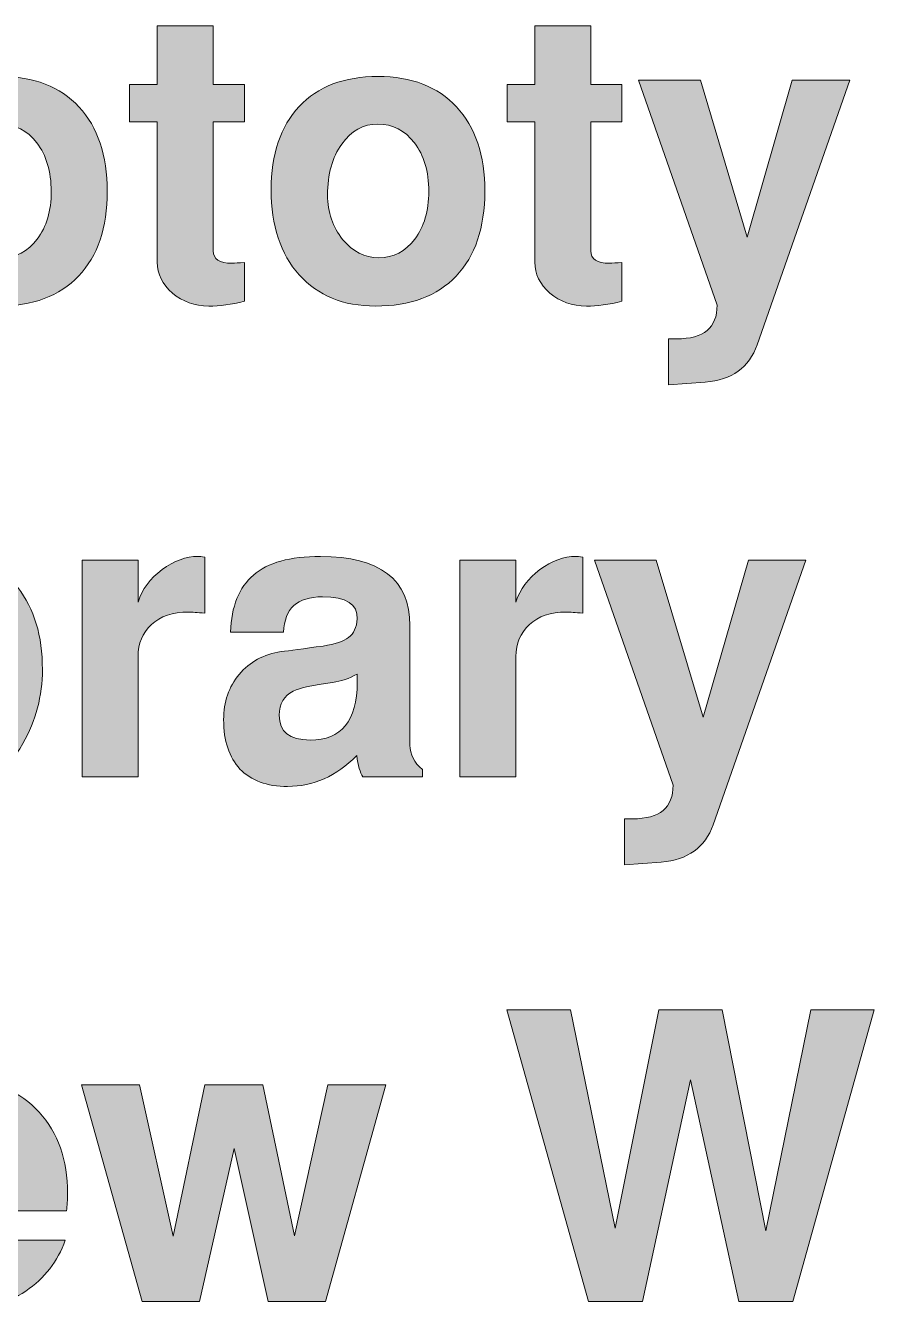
# Model space of a CAD drawing. Header units: inches. Extents: x 0.85 to 9.83, y -3.82 to -0.79.
# Drawn here: x 8.6791 to 8.9444, y -3.2743 to -2.8728 of the extents above; entities that cross this region are included whole.
import ezdxf

# ---------------------------------------------------------------- set-up
doc = ezdxf.new("R2010")
doc.units = ezdxf.units.IN
doc.header["$MEASUREMENT"] = 0
doc.layers.add('Layer 1', color=7, linetype='Continuous')

# ---------------------------------------------------------------- blocks, each defined once
blk = doc.blocks.new('block 60')
at = {"layer": 'Layer 1', "true_color": 0xed1f24}
h = blk.add_hatch(color=240, dxfattribs=at)
h.dxf.hatch_style = 2
edge = h.paths.add_edge_path()
edge.add_spline(control_points=[(8.74749, -2.95894), (8.7434, -2.95993), (8.73969, -2.96044), (8.73636, -2.96044), (8.73195, -2.96044), (8.72816, -2.95908), (8.72499, -2.95637), (8.72182, -2.95367), (8.72024, -2.95043), (8.72024, -2.94668), (8.72024, -2.94668), (8.72024, -2.90281), (8.72024, -2.90281), (8.72024, -2.90281), (8.71161, -2.90281), (8.71161, -2.90281), (8.71161, -2.90281), (8.71161, -2.89119), (8.71161, -2.89119), (8.71161, -2.89119), (8.72024, -2.89119), (8.72024, -2.89119), (8.72024, -2.89119), (8.72024, -2.87281), (8.72024, -2.87281), (8.72024, -2.87281), (8.73774, -2.87281), (8.73774, -2.87281), (8.73774, -2.87281), (8.73774, -2.89119), (8.73774, -2.89119), (8.73774, -2.89119), (8.74749, -2.89119), (8.74749, -2.89119), (8.74749, -2.89119), (8.74749, -2.90281), (8.74749, -2.90281), (8.74749, -2.90281), (8.73774, -2.90281), (8.73774, -2.90281), (8.73774, -2.90281), (8.73774, -2.94318), (8.73774, -2.94318), (8.73774, -2.94577), (8.73969, -2.94706), (8.74361, -2.94706), (8.74453, -2.94698), (8.74582, -2.94689), (8.74749, -2.94681), (8.74749, -2.94681), (8.74749, -2.95894), (8.74749, -2.95894)], knot_values=[0, 0, 0, 0, 1, 1, 1, 2, 2, 2, 3, 3, 3, 4, 4, 4, 5, 5, 5, 6, 6, 6, 7, 7, 7, 8, 8, 8, 9, 9, 9, 10, 10, 10, 11, 11, 11, 12, 12, 12, 13, 13, 13, 14, 14, 14, 15, 15, 15, 16, 16, 16, 17, 17, 17, 17], degree=3, periodic=1)
h = blk.add_hatch(color=240, dxfattribs=at)
h.dxf.hatch_style = 2
edge = h.paths.add_edge_path()
edge.add_spline(control_points=[(8.86549, -2.95894), (8.8614, -2.95993), (8.85769, -2.96044), (8.85436, -2.96044), (8.84995, -2.96044), (8.84616, -2.95908), (8.84299, -2.95637), (8.83982, -2.95367), (8.83824, -2.95043), (8.83824, -2.94668), (8.83824, -2.94668), (8.83824, -2.90281), (8.83824, -2.90281), (8.83824, -2.90281), (8.82961, -2.90281), (8.82961, -2.90281), (8.82961, -2.90281), (8.82961, -2.89119), (8.82961, -2.89119), (8.82961, -2.89119), (8.83824, -2.89119), (8.83824, -2.89119), (8.83824, -2.89119), (8.83824, -2.87281), (8.83824, -2.87281), (8.83824, -2.87281), (8.85574, -2.87281), (8.85574, -2.87281), (8.85574, -2.87281), (8.85574, -2.89119), (8.85574, -2.89119), (8.85574, -2.89119), (8.86549, -2.89119), (8.86549, -2.89119), (8.86549, -2.89119), (8.86549, -2.90281), (8.86549, -2.90281), (8.86549, -2.90281), (8.85574, -2.90281), (8.85574, -2.90281), (8.85574, -2.90281), (8.85574, -2.94318), (8.85574, -2.94318), (8.85574, -2.94577), (8.85769, -2.94706), (8.86161, -2.94706), (8.86253, -2.94698), (8.86382, -2.94689), (8.86549, -2.94681), (8.86549, -2.94681), (8.86549, -2.95894), (8.86549, -2.95894)], knot_values=[0, 0, 0, 0, 1, 1, 1, 2, 2, 2, 3, 3, 3, 4, 4, 4, 5, 5, 5, 6, 6, 6, 7, 7, 7, 8, 8, 8, 9, 9, 9, 10, 10, 10, 11, 11, 11, 12, 12, 12, 13, 13, 13, 14, 14, 14, 15, 15, 15, 16, 16, 16, 17, 17, 17, 17], degree=3, periodic=1)
h = blk.add_hatch(color=240, dxfattribs=at)
h.dxf.hatch_style = 2
edge = h.paths.add_edge_path()
edge.add_spline(control_points=[(8.70461, -2.92456), (8.70461, -2.93598), (8.70163, -2.94481), (8.69567, -2.95106), (8.68971, -2.95731), (8.68132, -2.96044), (8.67048, -2.96044), (8.66039, -2.96044), (8.65244, -2.95719), (8.64661, -2.95068), (8.64077, -2.94419), (8.63786, -2.93531), (8.63786, -2.92406), (8.63786, -2.91298), (8.64077, -2.90431), (8.64661, -2.89806), (8.65244, -2.89181), (8.66064, -2.88869), (8.67123, -2.88869), (8.68173, -2.88869), (8.68992, -2.89185), (8.69579, -2.89819), (8.70167, -2.90452), (8.70461, -2.91331), (8.70461, -2.92456)], knot_values=[0, 0, 0, 0, 1, 1, 1, 2, 2, 2, 3, 3, 3, 4, 4, 4, 5, 5, 5, 6, 6, 6, 7, 7, 7, 8, 8, 8, 8], degree=3, periodic=1)
edge = h.paths.add_edge_path()
edge.add_spline(control_points=[(8.68711, -2.92462), (8.68711, -2.91839), (8.68561, -2.91332), (8.6826, -2.90942), (8.67961, -2.90551), (8.67582, -2.90356), (8.67123, -2.90356), (8.66665, -2.90356), (8.66288, -2.90564), (8.65992, -2.90979), (8.65696, -2.91395), (8.65548, -2.91926), (8.65548, -2.92574), (8.65548, -2.93115), (8.65704, -2.93576), (8.66017, -2.93958), (8.6633, -2.9434), (8.66706, -2.94531), (8.67148, -2.94531), (8.67607, -2.94531), (8.67982, -2.94338), (8.68273, -2.93951), (8.68565, -2.93566), (8.68711, -2.93069), (8.68711, -2.92462)], knot_values=[0, 0, 0, 0, 1, 1, 1, 2, 2, 2, 3, 3, 3, 4, 4, 4, 5, 5, 5, 6, 6, 6, 7, 7, 7, 8, 8, 8, 8], degree=3, periodic=1)
h = blk.add_hatch(color=240, dxfattribs=at)
h.dxf.hatch_style = 2
edge = h.paths.add_edge_path()
edge.add_spline(control_points=[(8.82262, -2.92456), (8.82262, -2.93598), (8.81963, -2.94481), (8.81368, -2.95106), (8.80772, -2.95731), (8.79932, -2.96044), (8.78849, -2.96044), (8.7784, -2.96044), (8.77045, -2.95719), (8.76461, -2.95068), (8.75878, -2.94419), (8.75587, -2.93531), (8.75587, -2.92406), (8.75587, -2.91298), (8.75878, -2.90431), (8.76461, -2.89806), (8.77045, -2.89181), (8.77865, -2.88869), (8.78924, -2.88869), (8.79974, -2.88869), (8.80793, -2.89185), (8.8138, -2.89819), (8.81968, -2.90452), (8.82262, -2.91331), (8.82262, -2.92456)], knot_values=[0, 0, 0, 0, 1, 1, 1, 2, 2, 2, 3, 3, 3, 4, 4, 4, 5, 5, 5, 6, 6, 6, 7, 7, 7, 8, 8, 8, 8], degree=3, periodic=1)
edge = h.paths.add_edge_path()
edge.add_spline(control_points=[(8.80511, -2.92462), (8.80511, -2.91839), (8.80362, -2.91332), (8.80061, -2.90942), (8.79761, -2.90551), (8.79382, -2.90356), (8.78924, -2.90356), (8.78465, -2.90356), (8.78088, -2.90564), (8.77793, -2.90979), (8.77497, -2.91395), (8.77349, -2.91926), (8.77349, -2.92574), (8.77349, -2.93115), (8.77505, -2.93576), (8.77818, -2.93958), (8.7813, -2.9434), (8.78507, -2.94531), (8.78949, -2.94531), (8.79407, -2.94531), (8.79782, -2.94338), (8.80074, -2.93951), (8.80366, -2.93566), (8.80511, -2.93069), (8.80511, -2.92462)], knot_values=[0, 0, 0, 0, 1, 1, 1, 2, 2, 2, 3, 3, 3, 4, 4, 4, 5, 5, 5, 6, 6, 6, 7, 7, 7, 8, 8, 8, 8], degree=3, periodic=1)
h = blk.add_hatch(color=240, dxfattribs=at)
h.dxf.hatch_style = 2
edge = h.paths.add_edge_path()
edge.add_spline(control_points=[(8.93674, -2.88981), (8.93674, -2.88981), (8.90774, -2.97256), (8.90774, -2.97256), (8.90524, -2.97964), (8.89982, -2.98352), (8.89149, -2.98419), (8.89149, -2.98419), (8.87999, -2.98506), (8.87999, -2.98506), (8.87999, -2.98506), (8.87999, -2.97068), (8.87999, -2.97068), (8.87999, -2.97068), (8.88262, -2.97068), (8.88262, -2.97068), (8.89103, -2.97068), (8.89524, -2.96718), (8.89524, -2.96018), (8.89524, -2.96018), (8.87061, -2.88981), (8.87061, -2.88981), (8.87061, -2.88981), (8.88999, -2.88981), (8.88999, -2.88981), (8.88999, -2.88981), (8.90462, -2.93894), (8.90462, -2.93894), (8.90462, -2.93894), (8.91874, -2.88981), (8.91874, -2.88981), (8.91874, -2.88981), (8.93674, -2.88981), (8.93674, -2.88981)], knot_values=[0, 0, 0, 0, 1, 1, 1, 2, 2, 2, 3, 3, 3, 4, 4, 4, 5, 5, 5, 6, 6, 6, 7, 7, 7, 8, 8, 8, 9, 9, 9, 10, 10, 10, 11, 11, 11, 11], degree=3, periodic=1)
h = blk.add_hatch(color=240, dxfattribs=at)
h.dxf.hatch_style = 2
edge = h.paths.add_edge_path()
edge.add_spline(control_points=[(8.68436, -3.07406), (8.68436, -3.08223), (8.68231, -3.08993), (8.67824, -3.09718), (8.67323, -3.10602), (8.66673, -3.11043), (8.65873, -3.11043), (8.65356, -3.11043), (8.64931, -3.10968), (8.64598, -3.10818), (8.64307, -3.10676), (8.64019, -3.10439), (8.63736, -3.10106), (8.63736, -3.10106), (8.63736, -3.10756), (8.63736, -3.10756), (8.63736, -3.10756), (8.61986, -3.10756), (8.61986, -3.10756), (8.61986, -3.10756), (8.61986, -3.01643), (8.61986, -3.01643), (8.61986, -3.01643), (8.63736, -3.01643), (8.63736, -3.01643), (8.63736, -3.01643), (8.63736, -3.04881), (8.63736, -3.04881), (8.6406, -3.04206), (8.64678, -3.03868), (8.65586, -3.03868), (8.66461, -3.03868), (8.67154, -3.04193), (8.67667, -3.04843), (8.6818, -3.05493), (8.68436, -3.06348), (8.68436, -3.07406)], knot_values=[0, 0, 0, 0, 1, 1, 1, 2, 2, 2, 3, 3, 3, 4, 4, 4, 5, 5, 5, 6, 6, 6, 7, 7, 7, 8, 8, 8, 9, 9, 9, 10, 10, 10, 11, 11, 11, 12, 12, 12, 12], degree=3, periodic=1)
edge = h.paths.add_edge_path()
edge.add_spline(control_points=[(8.66648, -3.07506), (8.66648, -3.06864), (8.66511, -3.0635), (8.66237, -3.05962), (8.65963, -3.05575), (8.65603, -3.05381), (8.65154, -3.05381), (8.64764, -3.05381), (8.64431, -3.05579), (8.64153, -3.05975), (8.63875, -3.06371), (8.63736, -3.06868), (8.63736, -3.07468), (8.63736, -3.08085), (8.63873, -3.08589), (8.64147, -3.08981), (8.64421, -3.09372), (8.64777, -3.09568), (8.65217, -3.09568), (8.6564, -3.09568), (8.65984, -3.09374), (8.6625, -3.08987), (8.66515, -3.08599), (8.66648, -3.08105), (8.66648, -3.07506)], knot_values=[0, 0, 0, 0, 1, 1, 1, 2, 2, 2, 3, 3, 3, 4, 4, 4, 5, 5, 5, 6, 6, 6, 7, 7, 7, 8, 8, 8, 8], degree=3, periodic=1)
h = blk.add_hatch(color=240, dxfattribs=at)
h.dxf.hatch_style = 2
edge = h.paths.add_edge_path()
edge.add_spline(control_points=[(8.73511, -3.05643), (8.73278, -3.05618), (8.73107, -3.05606), (8.72999, -3.05606), (8.72507, -3.05606), (8.72122, -3.05737), (8.71842, -3.06), (8.71563, -3.06262), (8.71424, -3.06593), (8.71424, -3.06993), (8.71424, -3.06993), (8.71424, -3.10756), (8.71424, -3.10756), (8.71424, -3.10756), (8.69674, -3.10756), (8.69674, -3.10756), (8.69674, -3.10756), (8.69674, -3.03981), (8.69674, -3.03981), (8.69674, -3.03981), (8.71424, -3.03981), (8.71424, -3.03981), (8.71424, -3.03981), (8.71424, -3.05293), (8.71424, -3.05293), (8.71549, -3.04893), (8.71799, -3.04556), (8.72174, -3.04281), (8.72549, -3.04006), (8.72924, -3.03868), (8.73299, -3.03868), (8.73341, -3.03868), (8.73412, -3.03876), (8.73511, -3.03893), (8.73511, -3.03893), (8.73511, -3.05643), (8.73511, -3.05643)], knot_values=[0, 0, 0, 0, 1, 1, 1, 2, 2, 2, 3, 3, 3, 4, 4, 4, 5, 5, 5, 6, 6, 6, 7, 7, 7, 8, 8, 8, 9, 9, 9, 10, 10, 10, 11, 11, 11, 12, 12, 12, 12], degree=3, periodic=1)
h = blk.add_hatch(color=240, dxfattribs=at)
h.dxf.hatch_style = 2
edge = h.paths.add_edge_path()
edge.add_spline(control_points=[(8.80311, -3.10756), (8.80311, -3.10756), (8.78449, -3.10756), (8.78449, -3.10756), (8.78366, -3.10623), (8.78303, -3.10402), (8.78261, -3.10093), (8.7762, -3.10735), (8.76899, -3.11056), (8.76099, -3.11056), (8.75449, -3.11056), (8.74953, -3.10874), (8.74611, -3.10512), (8.7427, -3.10149), (8.74099, -3.09635), (8.74099, -3.08968), (8.74099, -3.08418), (8.74261, -3.07947), (8.74586, -3.07555), (8.74911, -3.07164), (8.75349, -3.06927), (8.75899, -3.06843), (8.76157, -3.0681), (8.76594, -3.06752), (8.77212, -3.06668), (8.77578, -3.0661), (8.77843, -3.06521), (8.78005, -3.06399), (8.78168, -3.06278), (8.78257, -3.06085), (8.78274, -3.05818), (8.78299, -3.0536), (8.77936, -3.05131), (8.77186, -3.05131), (8.76403, -3.05131), (8.75999, -3.05497), (8.75974, -3.06231), (8.75974, -3.06231), (8.74311, -3.06231), (8.74311, -3.06231), (8.74344, -3.05431), (8.74584, -3.04837), (8.7503, -3.04449), (8.75476, -3.04062), (8.76174, -3.03868), (8.77124, -3.03868), (8.7899, -3.03868), (8.79924, -3.04589), (8.79924, -3.06031), (8.79924, -3.06031), (8.79924, -3.09768), (8.79924, -3.09768), (8.79924, -3.1006), (8.80053, -3.10314), (8.80311, -3.10531), (8.80311, -3.10531), (8.80311, -3.10756), (8.80311, -3.10756)], knot_values=[0, 0, 0, 0, 1, 1, 1, 2, 2, 2, 3, 3, 3, 4, 4, 4, 5, 5, 5, 6, 6, 6, 7, 7, 7, 8, 8, 8, 9, 9, 9, 10, 10, 10, 11, 11, 11, 12, 12, 12, 13, 13, 13, 14, 14, 14, 15, 15, 15, 16, 16, 16, 17, 17, 17, 18, 18, 18, 19, 19, 19, 19], degree=3, periodic=1)
edge = h.paths.add_edge_path()
edge.add_spline(control_points=[(8.78274, -3.07806), (8.78274, -3.07806), (8.78274, -3.07543), (8.78274, -3.07543), (8.78023, -3.07685), (8.77767, -3.07772), (8.77507, -3.07806), (8.76896, -3.07881), (8.76486, -3.07973), (8.76276, -3.08081), (8.75983, -3.08223), (8.75836, -3.08472), (8.75836, -3.0883), (8.75836, -3.09348), (8.76159, -3.09606), (8.76804, -3.09606), (8.77784, -3.09606), (8.78274, -3.09006), (8.78274, -3.07806)], knot_values=[0, 0, 0, 0, 1, 1, 1, 2, 2, 2, 3, 3, 3, 4, 4, 4, 5, 5, 5, 6, 6, 6, 6], degree=3, periodic=1)
h = blk.add_hatch(color=240, dxfattribs=at)
h.dxf.hatch_style = 2
edge = h.paths.add_edge_path()
edge.add_spline(control_points=[(8.85324, -3.05643), (8.8509, -3.05618), (8.8492, -3.05606), (8.84811, -3.05606), (8.84319, -3.05606), (8.83934, -3.05737), (8.83655, -3.06), (8.83375, -3.06262), (8.83236, -3.06593), (8.83236, -3.06993), (8.83236, -3.06993), (8.83236, -3.10756), (8.83236, -3.10756), (8.83236, -3.10756), (8.81486, -3.10756), (8.81486, -3.10756), (8.81486, -3.10756), (8.81486, -3.03981), (8.81486, -3.03981), (8.81486, -3.03981), (8.83236, -3.03981), (8.83236, -3.03981), (8.83236, -3.03981), (8.83236, -3.05293), (8.83236, -3.05293), (8.83361, -3.04893), (8.83611, -3.04556), (8.83986, -3.04281), (8.84361, -3.04006), (8.84736, -3.03868), (8.85111, -3.03868), (8.85153, -3.03868), (8.85224, -3.03876), (8.85324, -3.03893), (8.85324, -3.03893), (8.85324, -3.05643), (8.85324, -3.05643)], knot_values=[0, 0, 0, 0, 1, 1, 1, 2, 2, 2, 3, 3, 3, 4, 4, 4, 5, 5, 5, 6, 6, 6, 7, 7, 7, 8, 8, 8, 9, 9, 9, 10, 10, 10, 11, 11, 11, 12, 12, 12, 12], degree=3, periodic=1)
h = blk.add_hatch(color=240, dxfattribs=at)
h.dxf.hatch_style = 2
edge = h.paths.add_edge_path()
edge.add_spline(control_points=[(8.92299, -3.03981), (8.92299, -3.03981), (8.89399, -3.12256), (8.89399, -3.12256), (8.89149, -3.12964), (8.88607, -3.13352), (8.87774, -3.13418), (8.87774, -3.13418), (8.86624, -3.13506), (8.86624, -3.13506), (8.86624, -3.13506), (8.86624, -3.12068), (8.86624, -3.12068), (8.86624, -3.12068), (8.86886, -3.12068), (8.86886, -3.12068), (8.87728, -3.12068), (8.88149, -3.11718), (8.88149, -3.11018), (8.88149, -3.11018), (8.85686, -3.03981), (8.85686, -3.03981), (8.85686, -3.03981), (8.87623, -3.03981), (8.87623, -3.03981), (8.87623, -3.03981), (8.89086, -3.08894), (8.89086, -3.08894), (8.89086, -3.08894), (8.90499, -3.03981), (8.90499, -3.03981), (8.90499, -3.03981), (8.92299, -3.03981), (8.92299, -3.03981)], knot_values=[0, 0, 0, 0, 1, 1, 1, 2, 2, 2, 3, 3, 3, 4, 4, 4, 5, 5, 5, 6, 6, 6, 7, 7, 7, 8, 8, 8, 9, 9, 9, 10, 10, 10, 11, 11, 11, 11], degree=3, periodic=1)
at = {"layer": 'Layer 1', "lineweight": 0}
for points, knots in [([(8.74749, -2.95894), (8.7434, -2.95993), (8.73969, -2.96044), (8.73636, -2.96044), (8.73195, -2.96044), (8.72816, -2.95908), (8.72499, -2.95637), (8.72182, -2.95367), (8.72024, -2.95043), (8.72024, -2.94668), (8.72024, -2.94668), (8.72024, -2.90281), (8.72024, -2.90281), (8.72024, -2.90281), (8.71161, -2.90281), (8.71161, -2.90281), (8.71161, -2.90281), (8.71161, -2.89119), (8.71161, -2.89119), (8.71161, -2.89119), (8.72024, -2.89119), (8.72024, -2.89119), (8.72024, -2.89119), (8.72024, -2.87281), (8.72024, -2.87281), (8.72024, -2.87281), (8.73774, -2.87281), (8.73774, -2.87281), (8.73774, -2.87281), (8.73774, -2.89119), (8.73774, -2.89119), (8.73774, -2.89119), (8.74749, -2.89119), (8.74749, -2.89119), (8.74749, -2.89119), (8.74749, -2.90281), (8.74749, -2.90281), (8.74749, -2.90281), (8.73774, -2.90281), (8.73774, -2.90281), (8.73774, -2.90281), (8.73774, -2.94318), (8.73774, -2.94318), (8.73774, -2.94577), (8.73969, -2.94706), (8.74361, -2.94706), (8.74453, -2.94698), (8.74582, -2.94689), (8.74749, -2.94681), (8.74749, -2.94681), (8.74749, -2.95894), (8.74749, -2.95894)], [0, 0, 0, 0, 1, 1, 1, 2, 2, 2, 3, 3, 3, 4, 4, 4, 5, 5, 5, 6, 6, 6, 7, 7, 7, 8, 8, 8, 9, 9, 9, 10, 10, 10, 11, 11, 11, 12, 12, 12, 13, 13, 13, 14, 14, 14, 15, 15, 15, 16, 16, 16, 17, 17, 17, 17]), ([(8.86549, -2.95894), (8.8614, -2.95993), (8.85769, -2.96044), (8.85436, -2.96044), (8.84995, -2.96044), (8.84616, -2.95908), (8.84299, -2.95637), (8.83982, -2.95367), (8.83824, -2.95043), (8.83824, -2.94668), (8.83824, -2.94668), (8.83824, -2.90281), (8.83824, -2.90281), (8.83824, -2.90281), (8.82961, -2.90281), (8.82961, -2.90281), (8.82961, -2.90281), (8.82961, -2.89119), (8.82961, -2.89119), (8.82961, -2.89119), (8.83824, -2.89119), (8.83824, -2.89119), (8.83824, -2.89119), (8.83824, -2.87281), (8.83824, -2.87281), (8.83824, -2.87281), (8.85574, -2.87281), (8.85574, -2.87281), (8.85574, -2.87281), (8.85574, -2.89119), (8.85574, -2.89119), (8.85574, -2.89119), (8.86549, -2.89119), (8.86549, -2.89119), (8.86549, -2.89119), (8.86549, -2.90281), (8.86549, -2.90281), (8.86549, -2.90281), (8.85574, -2.90281), (8.85574, -2.90281), (8.85574, -2.90281), (8.85574, -2.94318), (8.85574, -2.94318), (8.85574, -2.94577), (8.85769, -2.94706), (8.86161, -2.94706), (8.86253, -2.94698), (8.86382, -2.94689), (8.86549, -2.94681), (8.86549, -2.94681), (8.86549, -2.95894), (8.86549, -2.95894)], [0, 0, 0, 0, 1, 1, 1, 2, 2, 2, 3, 3, 3, 4, 4, 4, 5, 5, 5, 6, 6, 6, 7, 7, 7, 8, 8, 8, 9, 9, 9, 10, 10, 10, 11, 11, 11, 12, 12, 12, 13, 13, 13, 14, 14, 14, 15, 15, 15, 16, 16, 16, 17, 17, 17, 17]), ([(8.70461, -2.92456), (8.70461, -2.93598), (8.70163, -2.94481), (8.69567, -2.95106), (8.68971, -2.95731), (8.68132, -2.96044), (8.67048, -2.96044), (8.66039, -2.96044), (8.65244, -2.95719), (8.64661, -2.95068), (8.64077, -2.94419), (8.63786, -2.93531), (8.63786, -2.92406), (8.63786, -2.91298), (8.64077, -2.90431), (8.64661, -2.89806), (8.65244, -2.89181), (8.66064, -2.88869), (8.67123, -2.88869), (8.68173, -2.88869), (8.68992, -2.89185), (8.69579, -2.89819), (8.70167, -2.90452), (8.70461, -2.91331), (8.70461, -2.92456)], [0, 0, 0, 0, 1, 1, 1, 2, 2, 2, 3, 3, 3, 4, 4, 4, 5, 5, 5, 6, 6, 6, 7, 7, 7, 8, 8, 8, 8]), ([(8.82262, -2.92456), (8.82262, -2.93598), (8.81963, -2.94481), (8.81368, -2.95106), (8.80772, -2.95731), (8.79932, -2.96044), (8.78849, -2.96044), (8.7784, -2.96044), (8.77045, -2.95719), (8.76461, -2.95068), (8.75878, -2.94419), (8.75587, -2.93531), (8.75587, -2.92406), (8.75587, -2.91298), (8.75878, -2.90431), (8.76461, -2.89806), (8.77045, -2.89181), (8.77865, -2.88869), (8.78924, -2.88869), (8.79974, -2.88869), (8.80793, -2.89185), (8.8138, -2.89819), (8.81968, -2.90452), (8.82262, -2.91331), (8.82262, -2.92456)], [0, 0, 0, 0, 1, 1, 1, 2, 2, 2, 3, 3, 3, 4, 4, 4, 5, 5, 5, 6, 6, 6, 7, 7, 7, 8, 8, 8, 8]), ([(8.93674, -2.88981), (8.93674, -2.88981), (8.90774, -2.97256), (8.90774, -2.97256), (8.90524, -2.97964), (8.89982, -2.98352), (8.89149, -2.98419), (8.89149, -2.98419), (8.87999, -2.98506), (8.87999, -2.98506), (8.87999, -2.98506), (8.87999, -2.97068), (8.87999, -2.97068), (8.87999, -2.97068), (8.88262, -2.97068), (8.88262, -2.97068), (8.89103, -2.97068), (8.89524, -2.96718), (8.89524, -2.96018), (8.89524, -2.96018), (8.87061, -2.88981), (8.87061, -2.88981), (8.87061, -2.88981), (8.88999, -2.88981), (8.88999, -2.88981), (8.88999, -2.88981), (8.90462, -2.93894), (8.90462, -2.93894), (8.90462, -2.93894), (8.91874, -2.88981), (8.91874, -2.88981), (8.91874, -2.88981), (8.93674, -2.88981), (8.93674, -2.88981)], [0, 0, 0, 0, 1, 1, 1, 2, 2, 2, 3, 3, 3, 4, 4, 4, 5, 5, 5, 6, 6, 6, 7, 7, 7, 8, 8, 8, 9, 9, 9, 10, 10, 10, 11, 11, 11, 11]), ([(8.68711, -2.92462), (8.68711, -2.91839), (8.68561, -2.91332), (8.6826, -2.90942), (8.67961, -2.90551), (8.67582, -2.90356), (8.67123, -2.90356), (8.66665, -2.90356), (8.66288, -2.90564), (8.65992, -2.90979), (8.65696, -2.91395), (8.65548, -2.91926), (8.65548, -2.92574), (8.65548, -2.93115), (8.65704, -2.93576), (8.66017, -2.93958), (8.6633, -2.9434), (8.66706, -2.94531), (8.67148, -2.94531), (8.67607, -2.94531), (8.67982, -2.94338), (8.68273, -2.93951), (8.68565, -2.93566), (8.68711, -2.93069), (8.68711, -2.92462)], [0, 0, 0, 0, 1, 1, 1, 2, 2, 2, 3, 3, 3, 4, 4, 4, 5, 5, 5, 6, 6, 6, 7, 7, 7, 8, 8, 8, 8]), ([(8.80511, -2.92462), (8.80511, -2.91839), (8.80362, -2.91332), (8.80061, -2.90942), (8.79761, -2.90551), (8.79382, -2.90356), (8.78924, -2.90356), (8.78465, -2.90356), (8.78088, -2.90564), (8.77793, -2.90979), (8.77497, -2.91395), (8.77349, -2.91926), (8.77349, -2.92574), (8.77349, -2.93115), (8.77505, -2.93576), (8.77818, -2.93958), (8.7813, -2.9434), (8.78507, -2.94531), (8.78949, -2.94531), (8.79407, -2.94531), (8.79782, -2.94338), (8.80074, -2.93951), (8.80366, -2.93566), (8.80511, -2.93069), (8.80511, -2.92462)], [0, 0, 0, 0, 1, 1, 1, 2, 2, 2, 3, 3, 3, 4, 4, 4, 5, 5, 5, 6, 6, 6, 7, 7, 7, 8, 8, 8, 8]), ([(8.68436, -3.07406), (8.68436, -3.08223), (8.68231, -3.08993), (8.67824, -3.09718), (8.67323, -3.10602), (8.66673, -3.11043), (8.65873, -3.11043), (8.65356, -3.11043), (8.64931, -3.10968), (8.64598, -3.10818), (8.64307, -3.10676), (8.64019, -3.10439), (8.63736, -3.10106), (8.63736, -3.10106), (8.63736, -3.10756), (8.63736, -3.10756), (8.63736, -3.10756), (8.61986, -3.10756), (8.61986, -3.10756), (8.61986, -3.10756), (8.61986, -3.01643), (8.61986, -3.01643), (8.61986, -3.01643), (8.63736, -3.01643), (8.63736, -3.01643), (8.63736, -3.01643), (8.63736, -3.04881), (8.63736, -3.04881), (8.6406, -3.04206), (8.64678, -3.03868), (8.65586, -3.03868), (8.66461, -3.03868), (8.67154, -3.04193), (8.67667, -3.04843), (8.6818, -3.05493), (8.68436, -3.06348), (8.68436, -3.07406)], [0, 0, 0, 0, 1, 1, 1, 2, 2, 2, 3, 3, 3, 4, 4, 4, 5, 5, 5, 6, 6, 6, 7, 7, 7, 8, 8, 8, 9, 9, 9, 10, 10, 10, 11, 11, 11, 12, 12, 12, 12]), ([(8.73511, -3.05643), (8.73278, -3.05618), (8.73107, -3.05606), (8.72999, -3.05606), (8.72507, -3.05606), (8.72122, -3.05737), (8.71842, -3.06), (8.71563, -3.06262), (8.71424, -3.06593), (8.71424, -3.06993), (8.71424, -3.06993), (8.71424, -3.10756), (8.71424, -3.10756), (8.71424, -3.10756), (8.69674, -3.10756), (8.69674, -3.10756), (8.69674, -3.10756), (8.69674, -3.03981), (8.69674, -3.03981), (8.69674, -3.03981), (8.71424, -3.03981), (8.71424, -3.03981), (8.71424, -3.03981), (8.71424, -3.05293), (8.71424, -3.05293), (8.71549, -3.04893), (8.71799, -3.04556), (8.72174, -3.04281), (8.72549, -3.04006), (8.72924, -3.03868), (8.73299, -3.03868), (8.73341, -3.03868), (8.73412, -3.03876), (8.73511, -3.03893), (8.73511, -3.03893), (8.73511, -3.05643), (8.73511, -3.05643)], [0, 0, 0, 0, 1, 1, 1, 2, 2, 2, 3, 3, 3, 4, 4, 4, 5, 5, 5, 6, 6, 6, 7, 7, 7, 8, 8, 8, 9, 9, 9, 10, 10, 10, 11, 11, 11, 12, 12, 12, 12]), ([(8.80311, -3.10756), (8.80311, -3.10756), (8.78449, -3.10756), (8.78449, -3.10756), (8.78366, -3.10623), (8.78303, -3.10402), (8.78261, -3.10093), (8.7762, -3.10735), (8.76899, -3.11056), (8.76099, -3.11056), (8.75449, -3.11056), (8.74953, -3.10874), (8.74611, -3.10512), (8.7427, -3.10149), (8.74099, -3.09635), (8.74099, -3.08968), (8.74099, -3.08418), (8.74261, -3.07947), (8.74586, -3.07555), (8.74911, -3.07164), (8.75349, -3.06927), (8.75899, -3.06843), (8.76157, -3.0681), (8.76594, -3.06752), (8.77212, -3.06668), (8.77578, -3.0661), (8.77843, -3.06521), (8.78005, -3.06399), (8.78168, -3.06278), (8.78257, -3.06085), (8.78274, -3.05818), (8.78299, -3.0536), (8.77936, -3.05131), (8.77186, -3.05131), (8.76403, -3.05131), (8.75999, -3.05497), (8.75974, -3.06231), (8.75974, -3.06231), (8.74311, -3.06231), (8.74311, -3.06231), (8.74344, -3.05431), (8.74584, -3.04837), (8.7503, -3.04449), (8.75476, -3.04062), (8.76174, -3.03868), (8.77124, -3.03868), (8.7899, -3.03868), (8.79924, -3.04589), (8.79924, -3.06031), (8.79924, -3.06031), (8.79924, -3.09768), (8.79924, -3.09768), (8.79924, -3.1006), (8.80053, -3.10314), (8.80311, -3.10531), (8.80311, -3.10531), (8.80311, -3.10756), (8.80311, -3.10756)], [0, 0, 0, 0, 1, 1, 1, 2, 2, 2, 3, 3, 3, 4, 4, 4, 5, 5, 5, 6, 6, 6, 7, 7, 7, 8, 8, 8, 9, 9, 9, 10, 10, 10, 11, 11, 11, 12, 12, 12, 13, 13, 13, 14, 14, 14, 15, 15, 15, 16, 16, 16, 17, 17, 17, 18, 18, 18, 19, 19, 19, 19]), ([(8.85324, -3.05643), (8.8509, -3.05618), (8.8492, -3.05606), (8.84811, -3.05606), (8.84319, -3.05606), (8.83934, -3.05737), (8.83655, -3.06), (8.83375, -3.06262), (8.83236, -3.06593), (8.83236, -3.06993), (8.83236, -3.06993), (8.83236, -3.10756), (8.83236, -3.10756), (8.83236, -3.10756), (8.81486, -3.10756), (8.81486, -3.10756), (8.81486, -3.10756), (8.81486, -3.03981), (8.81486, -3.03981), (8.81486, -3.03981), (8.83236, -3.03981), (8.83236, -3.03981), (8.83236, -3.03981), (8.83236, -3.05293), (8.83236, -3.05293), (8.83361, -3.04893), (8.83611, -3.04556), (8.83986, -3.04281), (8.84361, -3.04006), (8.84736, -3.03868), (8.85111, -3.03868), (8.85153, -3.03868), (8.85224, -3.03876), (8.85324, -3.03893), (8.85324, -3.03893), (8.85324, -3.05643), (8.85324, -3.05643)], [0, 0, 0, 0, 1, 1, 1, 2, 2, 2, 3, 3, 3, 4, 4, 4, 5, 5, 5, 6, 6, 6, 7, 7, 7, 8, 8, 8, 9, 9, 9, 10, 10, 10, 11, 11, 11, 12, 12, 12, 12]), ([(8.92299, -3.03981), (8.92299, -3.03981), (8.89399, -3.12256), (8.89399, -3.12256), (8.89149, -3.12964), (8.88607, -3.13352), (8.87774, -3.13418), (8.87774, -3.13418), (8.86624, -3.13506), (8.86624, -3.13506), (8.86624, -3.13506), (8.86624, -3.12068), (8.86624, -3.12068), (8.86624, -3.12068), (8.86886, -3.12068), (8.86886, -3.12068), (8.87728, -3.12068), (8.88149, -3.11718), (8.88149, -3.11018), (8.88149, -3.11018), (8.85686, -3.03981), (8.85686, -3.03981), (8.85686, -3.03981), (8.87623, -3.03981), (8.87623, -3.03981), (8.87623, -3.03981), (8.89086, -3.08894), (8.89086, -3.08894), (8.89086, -3.08894), (8.90499, -3.03981), (8.90499, -3.03981), (8.90499, -3.03981), (8.92299, -3.03981), (8.92299, -3.03981)], [0, 0, 0, 0, 1, 1, 1, 2, 2, 2, 3, 3, 3, 4, 4, 4, 5, 5, 5, 6, 6, 6, 7, 7, 7, 8, 8, 8, 9, 9, 9, 10, 10, 10, 11, 11, 11, 11]), ([(8.78274, -3.07806), (8.78274, -3.07806), (8.78274, -3.07543), (8.78274, -3.07543), (8.78023, -3.07685), (8.77767, -3.07772), (8.77507, -3.07806), (8.76896, -3.07881), (8.76486, -3.07973), (8.76276, -3.08081), (8.75983, -3.08223), (8.75836, -3.08472), (8.75836, -3.0883), (8.75836, -3.09348), (8.76159, -3.09606), (8.76804, -3.09606), (8.77784, -3.09606), (8.78274, -3.09006), (8.78274, -3.07806)], [0, 0, 0, 0, 1, 1, 1, 2, 2, 2, 3, 3, 3, 4, 4, 4, 5, 5, 5, 6, 6, 6, 6])]:
    blk.add_open_spline(points, degree=3, knots=knots, dxfattribs=at)
blk = doc.blocks.new('block 59')
at = {"layer": 'Layer 1'}
blk.add_blockref('block 60', (0, 0), dxfattribs=at)
blk = doc.blocks.new('block 61')
at = {"layer": 'Layer 1', "true_color": 0xed1f24}
h = blk.add_hatch(color=240, dxfattribs=at)
h.dxf.hatch_style = 2
h.paths.add_polyline_path([(8.94436, -3.18041), (8.91886, -3.27153), (8.90199, -3.27153), (8.88691, -3.20223), (8.87192, -3.27153), (8.85502, -3.27153), (8.82949, -3.18041), (8.84936, -3.18041), (8.86336, -3.24866), (8.87699, -3.18041), (8.89686, -3.18041), (8.91049, -3.24941), (8.92449, -3.18041)])
h = blk.add_hatch(color=240, dxfattribs=at)
h.dxf.hatch_style = 2
edge = h.paths.add_edge_path()
edge.add_spline(control_points=[(8.69223, -3.23778), (8.69223, -3.23978), (8.69211, -3.24158), (8.69186, -3.24316), (8.69186, -3.24316), (8.64698, -3.24316), (8.64698, -3.24316), (8.64682, -3.24366), (8.64674, -3.24445), (8.64674, -3.24553), (8.64674, -3.24995), (8.64809, -3.25351), (8.65082, -3.25622), (8.65354, -3.25893), (8.65709, -3.26028), (8.66147, -3.26028), (8.66436, -3.26028), (8.66705, -3.25945), (8.66952, -3.25778), (8.67175, -3.2562), (8.67316, -3.25441), (8.67373, -3.25241), (8.67373, -3.25241), (8.69148, -3.25241), (8.69148, -3.25241), (8.68915, -3.25899), (8.68505, -3.26428), (8.67917, -3.26828), (8.67329, -3.27228), (8.66673, -3.27429), (8.65948, -3.27429), (8.6514, -3.27429), (8.64461, -3.27174), (8.63911, -3.26666), (8.63252, -3.26057), (8.62923, -3.25186), (8.62923, -3.24053), (8.62923, -3.22837), (8.63188, -3.21901), (8.63717, -3.21247), (8.64246, -3.20593), (8.65007, -3.20266), (8.65998, -3.20266), (8.66965, -3.20266), (8.67744, -3.20589), (8.68336, -3.21234), (8.68928, -3.2188), (8.69223, -3.22728), (8.69223, -3.23778)], knot_values=[0, 0, 0, 0, 1, 1, 1, 2, 2, 2, 3, 3, 3, 4, 4, 4, 5, 5, 5, 6, 6, 6, 7, 7, 7, 8, 8, 8, 9, 9, 9, 10, 10, 10, 11, 11, 11, 12, 12, 12, 13, 13, 13, 14, 14, 14, 15, 15, 15, 16, 16, 16, 16], degree=3, periodic=1)
edge = h.paths.add_edge_path()
edge.add_spline(control_points=[(8.67373, -3.2314), (8.67322, -3.22199), (8.66885, -3.21729), (8.66061, -3.21729), (8.65228, -3.21729), (8.64766, -3.22199), (8.64674, -3.2314), (8.64674, -3.2314), (8.67373, -3.2314), (8.67373, -3.2314)], knot_values=[0, 0, 0, 0, 1, 1, 1, 2, 2, 2, 3, 3, 3, 3], degree=3, periodic=1)
h = blk.add_hatch(color=240, dxfattribs=at)
h.dxf.hatch_style = 2
h.paths.add_polyline_path([(8.79173, -3.20378), (8.77287, -3.27153), (8.75488, -3.27153), (8.74424, -3.22368), (8.7335, -3.27153), (8.71549, -3.27153), (8.69661, -3.20378), (8.71473, -3.20378), (8.72523, -3.25116), (8.73511, -3.20378), (8.75323, -3.20378), (8.76311, -3.25103), (8.77361, -3.20378)])
at = {"layer": 'Layer 1', "lineweight": 0}
for points in [[(8.94436, -3.18041), (8.91886, -3.27153), (8.90199, -3.27153), (8.88691, -3.20223), (8.87192, -3.27153), (8.85502, -3.27153), (8.82949, -3.18041), (8.84936, -3.18041), (8.86336, -3.24866), (8.87699, -3.18041), (8.89686, -3.18041), (8.91049, -3.24941), (8.92449, -3.18041), (8.94436, -3.18041)], [(8.79173, -3.20378), (8.77287, -3.27153), (8.75488, -3.27153), (8.74424, -3.22368), (8.7335, -3.27153), (8.71549, -3.27153), (8.69661, -3.20378), (8.71473, -3.20378), (8.72523, -3.25116), (8.73511, -3.20378), (8.75323, -3.20378), (8.76311, -3.25103), (8.77361, -3.20378), (8.79173, -3.20378)]]:
    blk.add_lwpolyline(points, dxfattribs=at)
blk.add_open_spline([(8.69223, -3.23778), (8.69223, -3.23978), (8.69211, -3.24158), (8.69186, -3.24316), (8.69186, -3.24316), (8.64698, -3.24316), (8.64698, -3.24316), (8.64682, -3.24366), (8.64674, -3.24445), (8.64674, -3.24553), (8.64674, -3.24995), (8.64809, -3.25351), (8.65082, -3.25622), (8.65354, -3.25893), (8.65709, -3.26028), (8.66147, -3.26028), (8.66436, -3.26028), (8.66705, -3.25945), (8.66952, -3.25778), (8.67175, -3.2562), (8.67316, -3.25441), (8.67373, -3.25241), (8.67373, -3.25241), (8.69148, -3.25241), (8.69148, -3.25241), (8.68915, -3.25899), (8.68505, -3.26428), (8.67917, -3.26828), (8.67329, -3.27228), (8.66673, -3.27429), (8.65948, -3.27429), (8.6514, -3.27429), (8.64461, -3.27174), (8.63911, -3.26666), (8.63252, -3.26057), (8.62923, -3.25186), (8.62923, -3.24053), (8.62923, -3.22837), (8.63188, -3.21901), (8.63717, -3.21247), (8.64246, -3.20593), (8.65007, -3.20266), (8.65998, -3.20266), (8.66965, -3.20266), (8.67744, -3.20589), (8.68336, -3.21234), (8.68928, -3.2188), (8.69223, -3.22728), (8.69223, -3.23778)], degree=3, knots=[0, 0, 0, 0, 1, 1, 1, 2, 2, 2, 3, 3, 3, 4, 4, 4, 5, 5, 5, 6, 6, 6, 7, 7, 7, 8, 8, 8, 9, 9, 9, 10, 10, 10, 11, 11, 11, 12, 12, 12, 13, 13, 13, 14, 14, 14, 15, 15, 15, 16, 16, 16, 16], dxfattribs=at)
blk = doc.blocks.new('block 57')
at = {"layer": 'Layer 1'}
for name in ['block 59', 'block 61']:
    blk.add_blockref(name, (0, 0), dxfattribs=at)

msp = doc.modelspace()

# ---------------------------------------------------------------- block references
at = {"layer": 'Layer 1'}
msp.add_blockref('block 57', (0, 0), dxfattribs=at)

doc.saveas('drawing.dxf')
